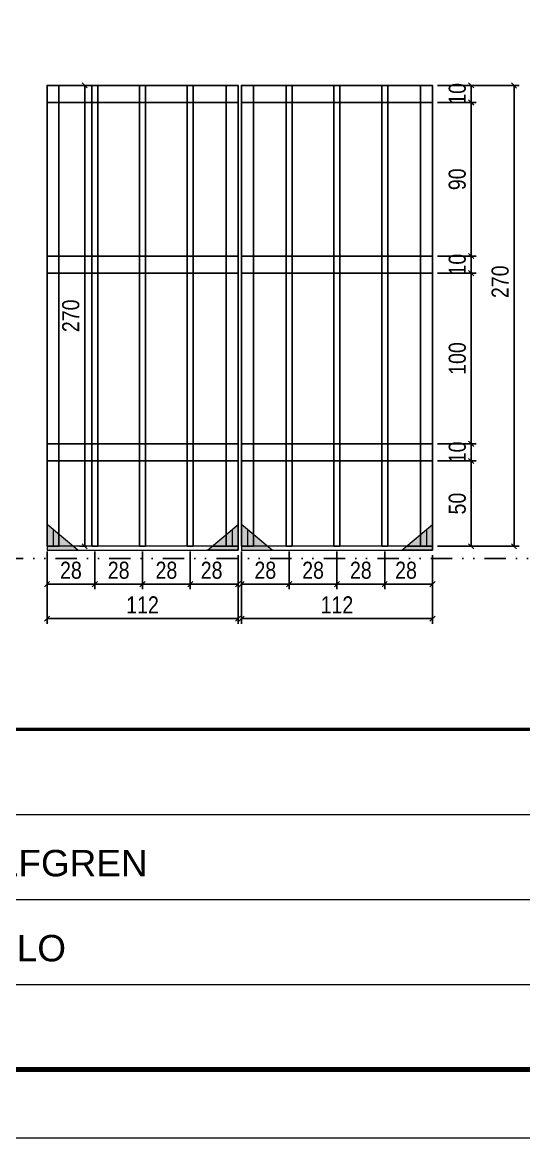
# Model space of a CAD drawing. Header units: millimetres. Extents: x 13777 to 27878, y -21631 to 6985.
# Drawn here: x 15204 to 15498, y -11294 to -10640 of the extents above; entities that cross this region are included whole.
import ezdxf

# ---------------------------------------------------------------- set-up
doc = ezdxf.new("R2010")
doc.units = ezdxf.units.MM
for name, pattern in [('CONTINUO', [0]), ('DASHED', [0.75, 0.5, -0.25]), ('DIVIDE2', [0.625, 0.25, -0.125, 0, -0.125, 0, -0.125]), ('HIDDEN', [0.375, 0.25, -0.125])]:
    doc.linetypes.add(name, pattern=pattern)
for name, color, linetype in [('COTA', 241, 'Continuous'), ('Nível', 160, 'Continuous'), ('SARR_2.2x10', 60, 'Continuous'), ('SARR_3.5x7', 81, 'Continuous'), ('SARR_7x7', 40, 'Continuous')]:
    doc.layers.add(name, color=color, linetype=linetype)
for name, color, linetype, lineweight in [('Folhas', 255, 'Continuous', 9), ('Madeira', 126, 'Continuous', 18), ('Sarr 2.2x7', 40, 'Continuous', 9), ('SARRAFO DE PRESSAO', 251, 'DASHED', 9)]:
    doc.layers.add(name, color=color, linetype=linetype, lineweight=lineweight)
doc.styles.add('ARIAL', font='arial.ttf')
doc.styles.add('COTA TECNICA', font='techl___.ttf', dxfattribs={"height": 10})
doc.dimstyles.new('PAINEL', dxfattribs={"dimtxt": 10, "dimasz": 3, "dimexe": 3, "dimexo": 3, "dimgap": 3, "dimtad": 1, "dimdec": 1, "dimzin": 12, "dimdsep": 46, "dimtxsty": 'COTA TECNICA', "dimblk1": 'OBLIQUE', "dimblk2": 'OBLIQUE', "dimsah": 1, "dimcen": 0.9, "dimclrd": 4, "dimclre": 4, "dimclrt": 240, "dimadec": 1, "dimazin": 3, "dimtfac": 1, "dimtdec": 1, "dimtmove": 0, "dimatfit": 3, "dimfxl": 1, "dimtolj": 1, "dimtzin": 12, "dimarcsym": 0})

# ---------------------------------------------------------------- blocks, each defined once
blk = doc.blocks.new('9999999999')
at = {"color": 30, "linetype": 'CONTINUO'}
for p, q in [((98564.56, 34379.64), (99583.98, 34379.64)), ((98564.56, 34329.83), (99487.98, 34329.83)), ((98564.56, 34280.02), (99487.98, 34280.02))]:
    blk.add_line(p, q, dxfattribs=at)
at = {"color": 30, "linetype": 'CONTINUO', "const_width": 2}
blk.add_lwpolyline([(99583.98, 34230.21), (99583.98, 34414.45, 0.414214), (99568.98, 34429.45), (98228.98, 34429.45, 0.414214), (98213.98, 34414.45), (98213.98, 34245.21, 0.414214), (98228.98, 34230.21), (99583.98, 34230.21)], format="xyb", dxfattribs=at)
at = {"layer": 'Folhas'}
blk.add_lwpolyline([(98138.98, 34190.21), (99623.98, 34190.21), (99623.98, 35240.21), (98138.98, 35240.21)], close=True, dxfattribs=at)
at = {"layer": 'Folhas', "color": 30, "const_width": 3}
blk.add_lwpolyline([(98213.98, 34230.21), (99583.98, 34230.21), (99583.98, 35200.21), (98213.98, 35200.21)], close=True, dxfattribs=at)
at = {"color": 7, "linetype": 'Continuous', "ltscale": 5, "style": 'ARIAL'}
for s, height, p in [('LEAF LOEFGREN', 15.4829, (98837.68, 34343.32)), ('4° SUBSOLO', 15.483, (98837.68, 34293.51))]:
    blk.add_text(s, height=height, dxfattribs=at).set_placement(p)
blk = doc.blocks.new('_Oblique')
at = {"color": 0, "linetype": 'ByBlock', "lineweight": -2}
blk.add_line((-0.5, -0.5), (0.5, 0.5), dxfattribs=at)
blk = doc.blocks.new('*D3318')
at = {"layer": 'COTA', "color": 4, "lineweight": -2, "transparency": 16777216}
for p, q in [((15332.81, -10965.62), (15332.81, -10992.79)), ((15444.81, -10965.62), (15444.81, -10992.79)), ((15444.81, -10989.79), (15332.81, -10989.79))]:
    blk.add_line(p, q, dxfattribs=at)
at = {"layer": 'Defpoints', "color": 0, "transparency": 16777216}
for p in [(15332.81, -10962.62), (15444.81, -10962.62), (15332.81, -10989.79)]:
    blk.add_point(p, dxfattribs=at)
at = {"layer": 'COTA', "color": 4, "lineweight": -2, "transparency": 16777216, "xscale": 3, "yscale": 3, "zscale": 3, "rotation": 180}
blk.add_blockref('_Oblique', (15332.81, -10989.79), dxfattribs=at)
at = {"layer": 'COTA', "color": 4, "lineweight": -2, "transparency": 16777216, "xscale": 3, "yscale": 3, "zscale": 3}
blk.add_blockref('_Oblique', (15444.81, -10989.79), dxfattribs=at)
at = {"layer": 'COTA', "color": 240, "transparency": 16777216, "insert": (15388.81, -10981.74), "char_height": 10, "attachment_point": 5, "style": 'COTA TECNICA'}
blk.add_mtext('\\A1;112', dxfattribs=at)
blk = doc.blocks.new('*D3319')
at = {"layer": 'COTA', "color": 4, "lineweight": -2, "transparency": 16777216}
for p, q in [((15332.81, -10950.42), (15332.81, -10972.62)), ((15360.81, -10950.42), (15360.81, -10972.62)), ((15360.81, -10969.62), (15332.81, -10969.62))]:
    blk.add_line(p, q, dxfattribs=at)
at = {"layer": 'Defpoints', "color": 0, "transparency": 16777216}
for p in [(15332.81, -10947.42), (15360.81, -10947.42), (15332.81, -10969.62)]:
    blk.add_point(p, dxfattribs=at)
at = {"layer": 'COTA', "color": 4, "lineweight": -2, "transparency": 16777216, "xscale": 3, "yscale": 3, "zscale": 3, "rotation": 180}
blk.add_blockref('_Oblique', (15332.81, -10969.62), dxfattribs=at)
at = {"layer": 'COTA', "color": 4, "lineweight": -2, "transparency": 16777216, "xscale": 3, "yscale": 3, "zscale": 3}
blk.add_blockref('_Oblique', (15360.81, -10969.62), dxfattribs=at)
at = {"layer": 'COTA', "color": 240, "transparency": 16777216, "insert": (15346.81, -10961.52), "char_height": 10, "attachment_point": 5, "style": 'COTA TECNICA'}
blk.add_mtext('\\A1;28', dxfattribs=at)
blk = doc.blocks.new('*D3320')
at = {"layer": 'COTA', "color": 4, "lineweight": -2, "transparency": 16777216}
for p, q in [((15416.81, -10950.42), (15416.81, -10972.62)), ((15444.81, -10952.62), (15444.81, -10972.62)), ((15416.81, -10969.62), (15444.81, -10969.62))]:
    blk.add_line(p, q, dxfattribs=at)
at = {"layer": 'Defpoints', "color": 0, "transparency": 16777216}
for p in [(15416.81, -10947.42), (15444.81, -10949.62), (15444.81, -10969.62)]:
    blk.add_point(p, dxfattribs=at)
at = {"layer": 'COTA', "color": 4, "lineweight": -2, "transparency": 16777216, "xscale": 3, "yscale": 3, "zscale": 3, "rotation": 180}
blk.add_blockref('_Oblique', (15416.81, -10969.62), dxfattribs=at)
at = {"layer": 'COTA', "color": 4, "lineweight": -2, "transparency": 16777216, "xscale": 3, "yscale": 3, "zscale": 3}
blk.add_blockref('_Oblique', (15444.81, -10969.62), dxfattribs=at)
at = {"layer": 'COTA', "color": 240, "transparency": 16777216, "insert": (15429.31, -10961.52), "char_height": 10, "attachment_point": 5, "style": 'COTA TECNICA'}
blk.add_mtext('\\A1;28', dxfattribs=at)
blk = doc.blocks.new('*D3321')
at = {"layer": 'COTA', "color": 4, "lineweight": -2, "transparency": 16777216}
for p, q in [((15360.81, -10950.42), (15360.81, -10972.62)), ((15388.81, -10950.42), (15388.81, -10972.62)), ((15360.81, -10969.62), (15388.81, -10969.62))]:
    blk.add_line(p, q, dxfattribs=at)
at = {"layer": 'Defpoints', "color": 0, "transparency": 16777216}
for p in [(15360.81, -10947.42), (15388.81, -10947.42), (15388.81, -10969.62)]:
    blk.add_point(p, dxfattribs=at)
at = {"layer": 'COTA', "color": 4, "lineweight": -2, "transparency": 16777216, "xscale": 3, "yscale": 3, "zscale": 3, "rotation": 180}
blk.add_blockref('_Oblique', (15360.81, -10969.62), dxfattribs=at)
at = {"layer": 'COTA', "color": 4, "lineweight": -2, "transparency": 16777216, "xscale": 3, "yscale": 3, "zscale": 3}
blk.add_blockref('_Oblique', (15388.81, -10969.62), dxfattribs=at)
at = {"layer": 'COTA', "color": 240, "transparency": 16777216, "insert": (15374.81, -10961.52), "char_height": 10, "attachment_point": 5, "style": 'COTA TECNICA'}
blk.add_mtext('\\A1;28', dxfattribs=at)
blk = doc.blocks.new('*D3322')
at = {"layer": 'COTA', "color": 4, "lineweight": -2, "transparency": 16777216}
for p, q in [((15447.81, -10897.42), (15470.51, -10897.42)), ((15467.51, -10947.42), (15467.51, -10897.42)), ((15447.81, -10947.42), (15470.51, -10947.42))]:
    blk.add_line(p, q, dxfattribs=at)
at = {"layer": 'Defpoints', "color": 0, "transparency": 16777216}
for p in [(15444.81, -10897.42), (15467.51, -10897.42), (15444.81, -10947.42)]:
    blk.add_point(p, dxfattribs=at)
at = {"layer": 'COTA', "color": 4, "lineweight": -2, "transparency": 16777216, "xscale": 3, "yscale": 3, "zscale": 3}
for p, rotation in [((15467.51, -10897.42), 90), ((15467.51, -10947.42), 270)]:
    blk.add_blockref('_Oblique', p, dxfattribs=dict(at, rotation=rotation))
at = {"layer": 'COTA', "color": 240, "transparency": 16777216, "insert": (15459.4, -10922.42), "char_height": 10, "attachment_point": 5, "rotation": 90, "style": 'COTA TECNICA'}
blk.add_mtext('\\A1;50', dxfattribs=at)
blk = doc.blocks.new('*D3323')
at = {"layer": 'COTA', "color": 4, "lineweight": -2, "transparency": 16777216}
for p, q in [((15388.81, -10950.42), (15388.81, -10972.62)), ((15416.81, -10950.42), (15416.81, -10972.62)), ((15388.81, -10969.62), (15416.81, -10969.62))]:
    blk.add_line(p, q, dxfattribs=at)
at = {"layer": 'Defpoints', "color": 0, "transparency": 16777216}
for p in [(15388.81, -10947.42), (15416.81, -10947.42), (15416.81, -10969.62)]:
    blk.add_point(p, dxfattribs=at)
at = {"layer": 'COTA', "color": 4, "lineweight": -2, "transparency": 16777216, "xscale": 3, "yscale": 3, "zscale": 3, "rotation": 180}
blk.add_blockref('_Oblique', (15388.81, -10969.62), dxfattribs=at)
at = {"layer": 'COTA', "color": 4, "lineweight": -2, "transparency": 16777216, "xscale": 3, "yscale": 3, "zscale": 3}
blk.add_blockref('_Oblique', (15416.81, -10969.62), dxfattribs=at)
at = {"layer": 'COTA', "color": 240, "transparency": 16777216, "insert": (15402.81, -10961.52), "char_height": 10, "attachment_point": 5, "style": 'COTA TECNICA'}
blk.add_mtext('\\A1;28', dxfattribs=at)
blk = doc.blocks.new('*D3324')
at = {"layer": 'COTA', "color": 4, "lineweight": -2, "transparency": 16777216}
for p, q in [((15447.81, -10887.42), (15470.51, -10887.42)), ((15467.51, -10897.42), (15467.51, -10887.42)), ((15447.81, -10897.42), (15470.51, -10897.42))]:
    blk.add_line(p, q, dxfattribs=at)
at = {"layer": 'Defpoints', "color": 0, "transparency": 16777216}
for p in [(15444.81, -10887.42), (15467.51, -10887.42), (15444.81, -10897.42)]:
    blk.add_point(p, dxfattribs=at)
at = {"layer": 'COTA', "color": 4, "lineweight": -2, "transparency": 16777216, "xscale": 3, "yscale": 3, "zscale": 3}
for p, rotation in [((15467.51, -10887.42), 90), ((15467.51, -10897.42), 270)]:
    blk.add_blockref('_Oblique', p, dxfattribs=dict(at, rotation=rotation))
at = {"layer": 'COTA', "color": 240, "transparency": 16777216, "insert": (15459.41, -10892.42), "char_height": 10, "attachment_point": 5, "rotation": 90, "style": 'COTA TECNICA'}
blk.add_mtext('\\A1;10', dxfattribs=at)
blk = doc.blocks.new('*D3325')
at = {"layer": 'COTA', "color": 4, "lineweight": -2, "transparency": 16777216}
for p, q in [((15447.81, -10787.42), (15470.51, -10787.42)), ((15467.51, -10887.42), (15467.51, -10787.42)), ((15447.81, -10887.42), (15470.51, -10887.42))]:
    blk.add_line(p, q, dxfattribs=at)
at = {"layer": 'Defpoints', "color": 0, "transparency": 16777216}
for p in [(15444.81, -10787.42), (15467.51, -10787.42), (15444.81, -10887.42)]:
    blk.add_point(p, dxfattribs=at)
at = {"layer": 'COTA', "color": 4, "lineweight": -2, "transparency": 16777216, "xscale": 3, "yscale": 3, "zscale": 3}
for p, rotation in [((15467.51, -10787.42), 90), ((15467.51, -10887.42), 270)]:
    blk.add_blockref('_Oblique', p, dxfattribs=dict(at, rotation=rotation))
at = {"layer": 'COTA', "color": 240, "transparency": 16777216, "insert": (15459.41, -10837.42), "char_height": 10, "attachment_point": 5, "rotation": 90, "style": 'COTA TECNICA'}
blk.add_mtext('\\A1;100', dxfattribs=at)
blk = doc.blocks.new('*D3326')
at = {"layer": 'COTA', "color": 4, "lineweight": -2, "transparency": 16777216}
for p, q in [((15447.81, -10777.42), (15470.51, -10777.42)), ((15467.51, -10787.42), (15467.51, -10777.42)), ((15447.81, -10787.42), (15470.51, -10787.42))]:
    blk.add_line(p, q, dxfattribs=at)
at = {"layer": 'Defpoints', "color": 0, "transparency": 16777216}
for p in [(15444.81, -10777.42), (15467.51, -10777.42), (15444.81, -10787.42)]:
    blk.add_point(p, dxfattribs=at)
at = {"layer": 'COTA', "color": 4, "lineweight": -2, "transparency": 16777216, "xscale": 3, "yscale": 3, "zscale": 3}
for p, rotation in [((15467.51, -10777.42), 90), ((15467.51, -10787.42), 270)]:
    blk.add_blockref('_Oblique', p, dxfattribs=dict(at, rotation=rotation))
at = {"layer": 'COTA', "color": 240, "transparency": 16777216, "insert": (15459.41, -10782.42), "char_height": 10, "attachment_point": 5, "rotation": 90, "style": 'COTA TECNICA'}
blk.add_mtext('\\A1;10', dxfattribs=at)
blk = doc.blocks.new('*D3327')
at = {"layer": 'COTA', "color": 4, "lineweight": -2, "transparency": 16777216}
for p, q in [((15447.81, -10687.42), (15470.51, -10687.42)), ((15467.51, -10777.42), (15467.51, -10687.42)), ((15447.81, -10777.42), (15470.51, -10777.42))]:
    blk.add_line(p, q, dxfattribs=at)
at = {"layer": 'Defpoints', "color": 0, "transparency": 16777216}
for p in [(15444.81, -10687.42), (15467.51, -10687.42), (15444.81, -10777.42)]:
    blk.add_point(p, dxfattribs=at)
at = {"layer": 'COTA', "color": 4, "lineweight": -2, "transparency": 16777216, "xscale": 3, "yscale": 3, "zscale": 3}
for p, rotation in [((15467.51, -10687.42), 90), ((15467.51, -10777.42), 270)]:
    blk.add_blockref('_Oblique', p, dxfattribs=dict(at, rotation=rotation))
at = {"layer": 'COTA', "color": 240, "transparency": 16777216, "insert": (15459.38, -10732.42), "char_height": 10, "attachment_point": 5, "rotation": 90, "style": 'COTA TECNICA'}
blk.add_mtext('\\A1;90', dxfattribs=at)
blk = doc.blocks.new('*D3328')
at = {"layer": 'COTA', "color": 4, "lineweight": -2, "transparency": 16777216}
for p, q in [((15447.81, -10677.38), (15470.51, -10677.38)), ((15467.51, -10687.38), (15467.51, -10677.38)), ((15447.81, -10687.38), (15470.51, -10687.38))]:
    blk.add_line(p, q, dxfattribs=at)
at = {"layer": 'Defpoints', "color": 0, "transparency": 16777216}
for p in [(15444.81, -10677.38), (15467.51, -10677.38), (15444.81, -10687.38)]:
    blk.add_point(p, dxfattribs=at)
at = {"layer": 'COTA', "color": 4, "lineweight": -2, "transparency": 16777216, "xscale": 3, "yscale": 3, "zscale": 3}
for p, rotation in [((15467.51, -10677.38), 90), ((15467.51, -10687.38), 270)]:
    blk.add_blockref('_Oblique', p, dxfattribs=dict(at, rotation=rotation))
at = {"layer": 'COTA', "color": 240, "transparency": 16777216, "insert": (15459.41, -10682.38), "char_height": 10, "attachment_point": 5, "rotation": 90, "style": 'COTA TECNICA'}
blk.add_mtext('\\A1;10', dxfattribs=at)
blk = doc.blocks.new('*D3335')
at = {"layer": 'COTA', "color": 4, "lineweight": -2, "transparency": 16777216}
for p, q in [((15447.81, -10677.45), (15495.64, -10677.45)), ((15492.64, -10677.45), (15492.64, -10947.42)), ((15447.81, -10947.42), (15495.64, -10947.42))]:
    blk.add_line(p, q, dxfattribs=at)
at = {"layer": 'Defpoints', "color": 0, "transparency": 16777216}
for p in [(15444.81, -10677.45), (15444.81, -10947.42), (15492.64, -10947.42)]:
    blk.add_point(p, dxfattribs=at)
at = {"layer": 'COTA', "color": 4, "lineweight": -2, "transparency": 16777216, "xscale": 3, "yscale": 3, "zscale": 3}
for p, rotation in [((15492.64, -10677.45), 90), ((15492.64, -10947.42), 270)]:
    blk.add_blockref('_Oblique', p, dxfattribs=dict(at, rotation=rotation))
at = {"layer": 'COTA', "color": 240, "transparency": 16777216, "insert": (15484.54, -10792.45), "char_height": 10, "attachment_point": 5, "rotation": 90, "style": 'COTA TECNICA'}
blk.add_mtext('\\A1;270', dxfattribs=at)
blk = doc.blocks.new('*D3329')
at = {"layer": 'COTA', "color": 4, "lineweight": -2, "transparency": 16777216}
for p, q in [((15218.81, -10965.62), (15218.81, -10992.79)), ((15330.81, -10965.62), (15330.81, -10992.79)), ((15330.81, -10989.79), (15218.81, -10989.79))]:
    blk.add_line(p, q, dxfattribs=at)
at = {"layer": 'Defpoints', "color": 0, "transparency": 16777216}
for p in [(15218.81, -10962.62), (15330.81, -10962.62), (15218.81, -10989.79)]:
    blk.add_point(p, dxfattribs=at)
at = {"layer": 'COTA', "color": 4, "lineweight": -2, "transparency": 16777216, "xscale": 3, "yscale": 3, "zscale": 3, "rotation": 180}
blk.add_blockref('_Oblique', (15218.81, -10989.79), dxfattribs=at)
at = {"layer": 'COTA', "color": 4, "lineweight": -2, "transparency": 16777216, "xscale": 3, "yscale": 3, "zscale": 3}
blk.add_blockref('_Oblique', (15330.81, -10989.79), dxfattribs=at)
at = {"layer": 'COTA', "color": 240, "transparency": 16777216, "insert": (15274.81, -10981.74), "char_height": 10, "attachment_point": 5, "style": 'COTA TECNICA'}
blk.add_mtext('\\A1;112', dxfattribs=at)
blk = doc.blocks.new('*D3330')
at = {"layer": 'COTA', "color": 4, "lineweight": -2, "transparency": 16777216}
for p, q in [((15218.81, -10950.42), (15218.81, -10972.62)), ((15246.81, -10950.42), (15246.81, -10972.62)), ((15246.81, -10969.62), (15218.81, -10969.62))]:
    blk.add_line(p, q, dxfattribs=at)
at = {"layer": 'Defpoints', "color": 0, "transparency": 16777216}
for p in [(15218.81, -10947.42), (15246.81, -10947.42), (15218.81, -10969.62)]:
    blk.add_point(p, dxfattribs=at)
at = {"layer": 'COTA', "color": 4, "lineweight": -2, "transparency": 16777216, "xscale": 3, "yscale": 3, "zscale": 3, "rotation": 180}
blk.add_blockref('_Oblique', (15218.81, -10969.62), dxfattribs=at)
at = {"layer": 'COTA', "color": 4, "lineweight": -2, "transparency": 16777216, "xscale": 3, "yscale": 3, "zscale": 3}
blk.add_blockref('_Oblique', (15246.81, -10969.62), dxfattribs=at)
at = {"layer": 'COTA', "color": 240, "transparency": 16777216, "insert": (15232.81, -10961.52), "char_height": 10, "attachment_point": 5, "style": 'COTA TECNICA'}
blk.add_mtext('\\A1;28', dxfattribs=at)
blk = doc.blocks.new('*D3331')
at = {"layer": 'COTA', "color": 4, "lineweight": -2, "transparency": 16777216}
for p, q in [((15302.81, -10950.42), (15302.81, -10972.62)), ((15330.81, -10952.62), (15330.81, -10972.62)), ((15302.81, -10969.62), (15330.81, -10969.62))]:
    blk.add_line(p, q, dxfattribs=at)
at = {"layer": 'Defpoints', "color": 0, "transparency": 16777216}
for p in [(15302.81, -10947.42), (15330.81, -10949.62), (15330.81, -10969.62)]:
    blk.add_point(p, dxfattribs=at)
at = {"layer": 'COTA', "color": 4, "lineweight": -2, "transparency": 16777216, "xscale": 3, "yscale": 3, "zscale": 3, "rotation": 180}
blk.add_blockref('_Oblique', (15302.81, -10969.62), dxfattribs=at)
at = {"layer": 'COTA', "color": 4, "lineweight": -2, "transparency": 16777216, "xscale": 3, "yscale": 3, "zscale": 3}
blk.add_blockref('_Oblique', (15330.81, -10969.62), dxfattribs=at)
at = {"layer": 'COTA', "color": 240, "transparency": 16777216, "insert": (15315.31, -10961.52), "char_height": 10, "attachment_point": 5, "style": 'COTA TECNICA'}
blk.add_mtext('\\A1;28', dxfattribs=at)
blk = doc.blocks.new('*D3332')
at = {"layer": 'COTA', "color": 4, "lineweight": -2, "transparency": 16777216}
for p, q in [((15246.81, -10950.42), (15246.81, -10972.62)), ((15274.81, -10950.42), (15274.81, -10972.62)), ((15246.81, -10969.62), (15274.81, -10969.62))]:
    blk.add_line(p, q, dxfattribs=at)
at = {"layer": 'Defpoints', "color": 0, "transparency": 16777216}
for p in [(15246.81, -10947.42), (15274.81, -10947.42), (15274.81, -10969.62)]:
    blk.add_point(p, dxfattribs=at)
at = {"layer": 'COTA', "color": 4, "lineweight": -2, "transparency": 16777216, "xscale": 3, "yscale": 3, "zscale": 3, "rotation": 180}
blk.add_blockref('_Oblique', (15246.81, -10969.62), dxfattribs=at)
at = {"layer": 'COTA', "color": 4, "lineweight": -2, "transparency": 16777216, "xscale": 3, "yscale": 3, "zscale": 3}
blk.add_blockref('_Oblique', (15274.81, -10969.62), dxfattribs=at)
at = {"layer": 'COTA', "color": 240, "transparency": 16777216, "insert": (15260.81, -10961.52), "char_height": 10, "attachment_point": 5, "style": 'COTA TECNICA'}
blk.add_mtext('\\A1;28', dxfattribs=at)
blk = doc.blocks.new('*D3333')
at = {"layer": 'COTA', "color": 4, "lineweight": -2, "transparency": 16777216}
for p, q in [((15274.81, -10950.42), (15274.81, -10972.62)), ((15302.81, -10950.42), (15302.81, -10972.62)), ((15274.81, -10969.62), (15302.81, -10969.62))]:
    blk.add_line(p, q, dxfattribs=at)
at = {"layer": 'Defpoints', "color": 0, "transparency": 16777216}
for p in [(15274.81, -10947.42), (15302.81, -10947.42), (15302.81, -10969.62)]:
    blk.add_point(p, dxfattribs=at)
at = {"layer": 'COTA', "color": 4, "lineweight": -2, "transparency": 16777216, "xscale": 3, "yscale": 3, "zscale": 3, "rotation": 180}
blk.add_blockref('_Oblique', (15274.81, -10969.62), dxfattribs=at)
at = {"layer": 'COTA', "color": 4, "lineweight": -2, "transparency": 16777216, "xscale": 3, "yscale": 3, "zscale": 3}
blk.add_blockref('_Oblique', (15302.81, -10969.62), dxfattribs=at)
at = {"layer": 'COTA', "color": 240, "transparency": 16777216, "insert": (15288.81, -10961.52), "char_height": 10, "attachment_point": 5, "style": 'COTA TECNICA'}
blk.add_mtext('\\A1;28', dxfattribs=at)
blk = doc.blocks.new('*D3334')
at = {"layer": 'COTA', "color": 4, "lineweight": -2, "transparency": 16777216}
for p, q in [((15242.06, -10677.42), (15237.88, -10677.42)), ((15240.88, -10677.42), (15240.88, -10947.42)), ((15242.06, -10947.42), (15237.88, -10947.42))]:
    blk.add_line(p, q, dxfattribs=at)
at = {"layer": 'Defpoints', "color": 0, "transparency": 16777216}
for p in [(15245.06, -10677.42), (15240.88, -10947.42), (15245.06, -10947.42)]:
    blk.add_point(p, dxfattribs=at)
at = {"layer": 'COTA', "color": 4, "lineweight": -2, "transparency": 16777216, "xscale": 3, "yscale": 3, "zscale": 3}
for p, rotation in [((15240.88, -10677.42), 90), ((15240.88, -10947.42), 270)]:
    blk.add_blockref('_Oblique', p, dxfattribs=dict(at, rotation=rotation))
at = {"layer": 'COTA', "color": 240, "transparency": 16777216, "insert": (15232.77, -10812.42), "char_height": 10, "attachment_point": 5, "rotation": 90, "style": 'COTA TECNICA'}
blk.add_mtext('\\A1;270', dxfattribs=at)

msp = doc.modelspace()

# ---------------------------------------------------------------- hatches: boundary and pattern name
at = {"layer": 'Madeira'}
h = msp.add_hatch(color=252, dxfattribs=at)
h.dxf.hatch_style = 2
h.paths.add_polyline_path([(15218.81, -10934.62), (15218.81, -10949.62), (15236.81, -10949.62)])
h = msp.add_hatch(color=252, dxfattribs=at)
h.dxf.hatch_style = 2
h.paths.add_polyline_path([(15330.81, -10934.62), (15330.81, -10949.62), (15312.81, -10949.62)])
h = msp.add_hatch(color=252, dxfattribs=at)
h.dxf.hatch_style = 2
h.paths.add_polyline_path([(15332.81, -10934.62), (15332.81, -10949.62), (15350.81, -10949.62)])
h = msp.add_hatch(color=252, dxfattribs=at)
h.dxf.hatch_style = 2
h.paths.add_polyline_path([(15444.81, -10934.62), (15444.81, -10949.62), (15426.81, -10949.62)])

# ---------------------------------------------------------------- linework, layer by layer
at = {"layer": 'Madeira', "color": 1, "linetype": 'HIDDEN'}
for p, q in [((15222.31, -10938.12), (15222.31, -10947.42)), ((15222.31, -10938.12), (15222.31, -10947.42)), ((15327.31, -10938.12), (15327.31, -10947.42)), ((15327.31, -10938.12), (15327.31, -10947.42)), ((15336.31, -10938.12), (15336.31, -10947.42)), ((15336.31, -10938.12), (15336.31, -10947.42)), ((15441.31, -10938.12), (15441.31, -10947.42)), ((15441.31, -10938.12), (15441.31, -10947.42)), ((15225.81, -10941.62), (15225.81, -10947.42)), ((15339.81, -10941.62), (15339.81, -10947.42)), ((15228.64, -10947.42), (15218.81, -10947.42)), ((15228.64, -10947.42), (15218.81, -10947.42)), ((15234.61, -10947.42), (15218.81, -10947.42)), ((15315.01, -10947.42), (15330.81, -10947.42)), ((15320.98, -10947.42), (15330.81, -10947.42)), ((15320.98, -10947.42), (15330.81, -10947.42)), ((15342.64, -10947.42), (15332.81, -10947.42)), ((15342.64, -10947.42), (15332.81, -10947.42)), ((15348.61, -10947.42), (15332.81, -10947.42)), ((15429.01, -10947.42), (15444.81, -10947.42)), ((15434.98, -10947.42), (15444.81, -10947.42)), ((15434.98, -10947.42), (15444.81, -10947.42))]:
    msp.add_line(p, q, dxfattribs=at)
at = {"layer": 'Madeira'}
for p, q in [((15218.81, -10947.42), (15218.81, -10949.62)), ((15218.81, -10947.42), (15218.81, -10949.62)), ((15218.81, -10947.42), (15218.81, -10949.62)), ((15332.81, -10947.42), (15332.81, -10949.62)), ((15332.81, -10947.42), (15332.81, -10949.62)), ((15332.81, -10947.42), (15332.81, -10949.62))]:
    msp.add_line(p, q, dxfattribs=at)
at = {"layer": 'Madeira', "color": 0}
for points in [[(15218.81, -10934.62), (15218.81, -10949.62), (15236.81, -10949.62), (15218.81, -10934.62)], [(15330.81, -10934.62), (15330.81, -10949.62), (15312.81, -10949.62), (15330.81, -10934.62)], [(15332.81, -10934.62), (15332.81, -10949.62), (15350.81, -10949.62), (15332.81, -10934.62)], [(15444.81, -10934.62), (15444.81, -10949.62), (15426.81, -10949.62), (15444.81, -10934.62)]]:
    msp.add_lwpolyline(points, dxfattribs=at)
at = {"layer": 'Nível', "color": 4, "linetype": 'DIVIDE2', "ltscale": 50}
msp.add_line((13777.11, -10954.62), (21531.15, -10954.62), dxfattribs=at)
at = {"layer": 'Sarr 2.2x7'}
for points in [[(15330.81, -10947.42), (15218.81, -10947.42), (15218.81, -10949.62), (15330.81, -10949.62)], [(15444.81, -10947.42), (15332.81, -10947.42), (15332.81, -10949.62), (15444.81, -10949.62)]]:
    msp.add_lwpolyline(points, close=True, dxfattribs=at)
at = {"layer": 'SARR_2.2x10'}
for points in [[(15218.81, -10677.42), (15330.81, -10677.42), (15330.81, -10687.42), (15218.81, -10687.42)], [(15332.81, -10677.42), (15444.81, -10677.42), (15444.81, -10687.42), (15332.81, -10687.42)], [(15218.81, -10777.45), (15330.81, -10777.45), (15330.81, -10787.45), (15218.81, -10787.45)], [(15332.81, -10777.45), (15444.81, -10777.45), (15444.81, -10787.45), (15332.81, -10787.45)], [(15218.81, -10887.45), (15330.81, -10887.45), (15330.81, -10897.45), (15218.81, -10897.45)], [(15332.81, -10887.45), (15444.81, -10887.45), (15444.81, -10897.45), (15332.81, -10897.45)]]:
    msp.add_lwpolyline(points, close=True, dxfattribs=at)
at = {"layer": 'SARR_3.5x7'}
for p, q in [((15245.06, -10947.42), (15245.06, -10677.42)), ((15245.06, -10677.42), (15246.81, -10677.42)), ((15248.56, -10677.42), (15246.81, -10677.42)), ((15248.56, -10947.42), (15248.56, -10677.42)), ((15273.06, -10947.42), (15273.06, -10677.45)), ((15273.06, -10677.45), (15274.81, -10677.45)), ((15276.56, -10677.45), (15274.81, -10677.45)), ((15276.56, -10947.42), (15276.56, -10677.45)), ((15301.06, -10947.42), (15301.06, -10677.45)), ((15301.06, -10677.45), (15302.81, -10677.45)), ((15304.56, -10677.45), (15302.81, -10677.45)), ((15304.56, -10947.42), (15304.56, -10677.45)), ((15359.06, -10947.42), (15359.06, -10677.45)), ((15359.06, -10677.45), (15360.81, -10677.45)), ((15362.56, -10677.45), (15360.81, -10677.45)), ((15362.56, -10947.42), (15362.56, -10677.45)), ((15387.06, -10947.42), (15387.06, -10677.45)), ((15387.06, -10677.45), (15388.81, -10677.45)), ((15390.56, -10677.45), (15388.81, -10677.45)), ((15390.56, -10947.42), (15390.56, -10677.45)), ((15415.06, -10947.42), (15415.06, -10677.45)), ((15415.06, -10677.45), (15416.81, -10677.45)), ((15418.56, -10677.45), (15416.81, -10677.45)), ((15418.56, -10947.42), (15418.56, -10677.45)), ((15245.06, -10947.42), (15246.81, -10947.42)), ((15248.56, -10947.42), (15246.81, -10947.42)), ((15273.06, -10947.42), (15274.81, -10947.42)), ((15276.56, -10947.42), (15274.81, -10947.42)), ((15301.06, -10947.42), (15302.81, -10947.42)), ((15304.56, -10947.42), (15302.81, -10947.42)), ((15359.06, -10947.42), (15360.81, -10947.42)), ((15362.56, -10947.42), (15360.81, -10947.42)), ((15387.06, -10947.42), (15388.81, -10947.42)), ((15390.56, -10947.42), (15388.81, -10947.42)), ((15415.06, -10947.42), (15416.81, -10947.42)), ((15418.56, -10947.42), (15416.81, -10947.42))]:
    msp.add_line(p, q, dxfattribs=at)
at = {"layer": 'SARR_7x7'}
for points in [[(15218.81, -10947.42), (15225.81, -10947.42), (15225.81, -10677.42), (15218.81, -10677.42)], [(15323.81, -10947.42), (15330.81, -10947.42), (15330.81, -10677.45), (15323.81, -10677.45)], [(15332.81, -10947.42), (15339.81, -10947.42), (15339.81, -10677.45), (15332.81, -10677.45)], [(15437.81, -10947.42), (15444.81, -10947.42), (15444.81, -10677.45), (15437.81, -10677.45)]]:
    msp.add_lwpolyline(points, close=True, dxfattribs=at)

# ---------------------------------------------------------------- block references
at = {"layer": 'SARRAFO DE PRESSAO', "color": 6, "linetype": 'ByBlock'}
msp.add_blockref('9999999999', (-83739.01, -45484.1), dxfattribs=at)

# ---------------------------------------------------------------- dimensions: what is measured, and where the dimension line sits
at = {"layer": 'COTA'}
for base, p1, p2, angle, picture, middle in [((15240.88, -10947.42), (15245.06, -10677.42), (15245.06, -10947.42), 90, '*D3334', (15232.77, -10812.42)), ((15467.51, -10687.42), (15444.81, -10777.42), (15444.81, -10687.42), 90, '*D3327', (15459.38, -10732.42)), ((15467.51, -10787.42), (15444.81, -10887.42), (15444.81, -10787.42), 90, '*D3325', (15459.41, -10837.42)), ((15467.51, -10897.42), (15444.81, -10947.42), (15444.81, -10897.42), 90, '*D3322', (15459.4, -10922.42)), ((15218.81, -10969.62), (15246.81, -10947.42), (15218.81, -10947.42), 180, '*D3330', (15232.81, -10961.52)), ((15332.81, -10969.62), (15360.81, -10947.42), (15332.81, -10947.42), 180, '*D3319', (15346.81, -10961.52)), ((15218.81, -10989.79), (15330.81, -10962.62), (15218.81, -10962.62), 180, '*D3329', (15274.81, -10981.74)), ((15332.81, -10989.79), (15444.81, -10962.62), (15332.81, -10962.62), 180, '*D3318', (15388.81, -10981.74))]:
    dim = msp.add_linear_dim(base=base, p1=p1, p2=p2, angle=angle, dimstyle='PAINEL', override={"dimtmove": 1}, dxfattribs=at)
    dim.commit()
    dim.dimension.update_dxf_attribs({"geometry": picture, "text_midpoint": middle})
for base, p1, p2, picture, middle in [((15467.51, -10677.38), (15444.81, -10687.38), (15444.81, -10677.38), '*D3328', (15467.51, -10682.38)), ((15492.64, -10947.42), (15444.81, -10677.45), (15444.81, -10947.42), '*D3335', (15492.64, -10792.45)), ((15467.51, -10777.42), (15444.81, -10787.42), (15444.81, -10777.42), '*D3326', (15467.51, -10782.42)), ((15467.51, -10887.42), (15444.81, -10897.42), (15444.81, -10887.42), '*D3324', (15467.51, -10892.42))]:
    dim = msp.add_linear_dim(base=base, p1=p1, p2=p2, angle=90, dimstyle='PAINEL', override={"dimtmove": 1}, dxfattribs=at)
    dim.commit()
    dim.dimension.update_dxf_attribs({"geometry": picture, "text_midpoint": middle, "dimtype": 160})
for base, p1, p2, picture, middle in [((15274.81, -10969.62), (15246.81, -10947.42), (15274.81, -10947.42), '*D3332', (15260.81, -10961.52)), ((15302.81, -10969.62), (15274.81, -10947.42), (15302.81, -10947.42), '*D3333', (15288.81, -10961.52)), ((15388.81, -10969.62), (15360.81, -10947.42), (15388.81, -10947.42), '*D3321', (15374.81, -10961.52)), ((15416.81, -10969.62), (15388.81, -10947.42), (15416.81, -10947.42), '*D3323', (15402.81, -10961.52))]:
    dim = msp.add_linear_dim(base=base, p1=p1, p2=p2, dimstyle='PAINEL', override={"dimtmove": 1}, dxfattribs=at)
    dim.commit()
    dim.dimension.update_dxf_attribs({"geometry": picture, "text_midpoint": middle})
for base, p1, p2, picture, middle in [((15330.81, -10969.62), (15302.81, -10947.42), (15330.81, -10949.62), '*D3331', (15315.31, -10969.62)), ((15444.81, -10969.62), (15416.81, -10947.42), (15444.81, -10949.62), '*D3320', (15429.31, -10969.62))]:
    dim = msp.add_linear_dim(base=base, p1=p1, p2=p2, dimstyle='PAINEL', override={"dimtmove": 1}, dxfattribs=at)
    dim.commit()
    dim.dimension.update_dxf_attribs({"geometry": picture, "text_midpoint": middle, "dimtype": 160})

doc.saveas('drawing.dxf')
